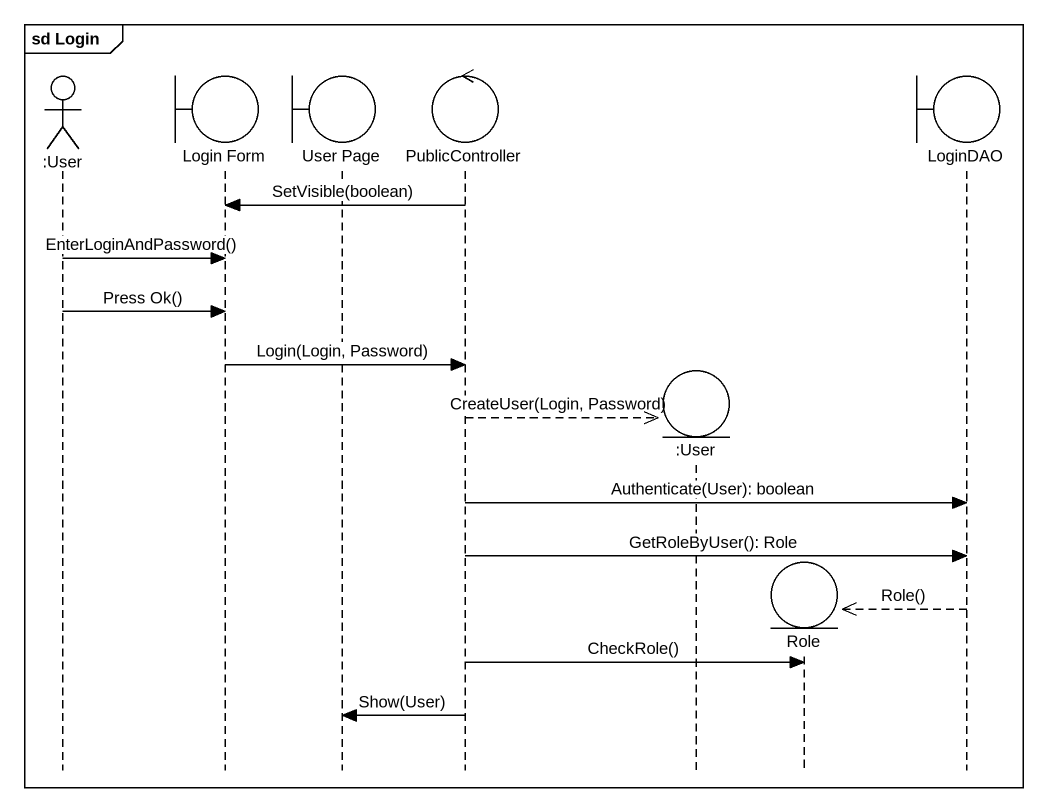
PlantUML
@startuml
mainframe sd Login
hide footbox
actor ":User" as User
boundary "Login Form" as Login_Form
boundary "User Page" as User_Page
control PublicController
entity ":User" as User_2
entity Role
boundary LoginDAO

PublicController -> Login_Form : SetVisible(boolean)
User -> Login_Form : EnterLoginAndPassword()
User -> Login_Form : Press Ok()
Login_Form -> PublicController : Login(Login, Password)
PublicController -->> User_2 ** : CreateUser(Login, Password)
PublicController -> LoginDAO : Authenticate(User): boolean
PublicController -> LoginDAO : GetRoleByUser(): Role
LoginDAO -->> Role ** : Role()
PublicController -> Role : CheckRole()
PublicController -> User_Page : Show(User)
@enduml
